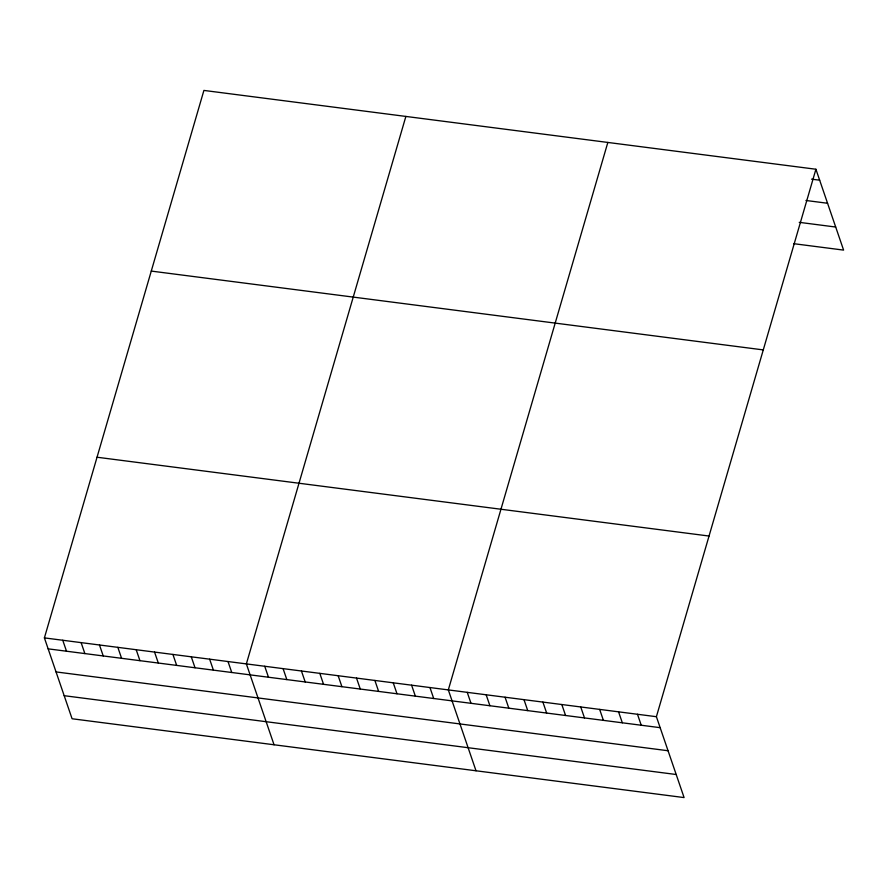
<?xml version="1.0" encoding="UTF-8"?>
<svg xmlns="http://www.w3.org/2000/svg" width="888" height="888" viewBox="0 0 888 888"><rect width="100%" height="100%" fill="white"/><g stroke="black" fill="none" stroke-linecap="round" stroke-linejoin="round"><path stroke-width="1.33" d="M815.917 169.242L656.399 716.705L684.093 797.579L72.083 718.758L44.4 637.895L203.907 90.421L815.917 169.242L843.6 250.105L793.606 243.667M405.872 116.428L246.365 663.902L274.048 744.777M607.836 142.435L448.318 689.909L476.012 770.784M811.554 179.154L819.668 180.197M805.949 200.477L827.561 203.263M799.222 222.333L835.697 227.039M151.271 271.084L763.269 349.905M97.036 457.231L709.046 536.041M44.4 637.895L656.399 716.705M48.152 648.851L660.15 727.672M56.055 671.927L668.054 750.737M64.191 695.693L676.19 774.503M637.484 714.274L641.236 725.23M618.57 711.843L622.322 722.799M599.655 709.401L603.407 720.357M580.741 706.97L584.493 717.926M561.815 704.528L565.567 715.484M542.901 702.097L546.653 713.053M523.987 699.655L527.738 710.611M505.072 697.224L508.824 708.18M486.158 694.782L489.91 705.738M467.243 692.351L470.995 703.307M429.959 687.545L433.71 698.512M411.599 685.181L415.351 696.137M393.24 682.817L396.992 693.772M374.88 680.452L378.632 691.408M356.521 678.088L360.273 689.044M338.161 675.724L341.913 686.679M319.802 673.359L323.554 684.315M301.443 670.995L305.195 681.951M283.083 668.631L286.835 679.586M264.724 666.266L268.476 677.222M228.005 661.538L231.757 672.494M209.646 659.174L213.398 670.129M191.275 656.809L195.027 667.765M172.916 654.445L176.668 665.401M154.556 652.081L158.308 663.036M136.197 649.716L139.949 660.672M117.838 647.352L121.589 658.308M99.478 644.988L103.23 655.943M81.119 642.623L84.871 653.579M62.759 640.259L66.511 651.215"/></g></svg>
